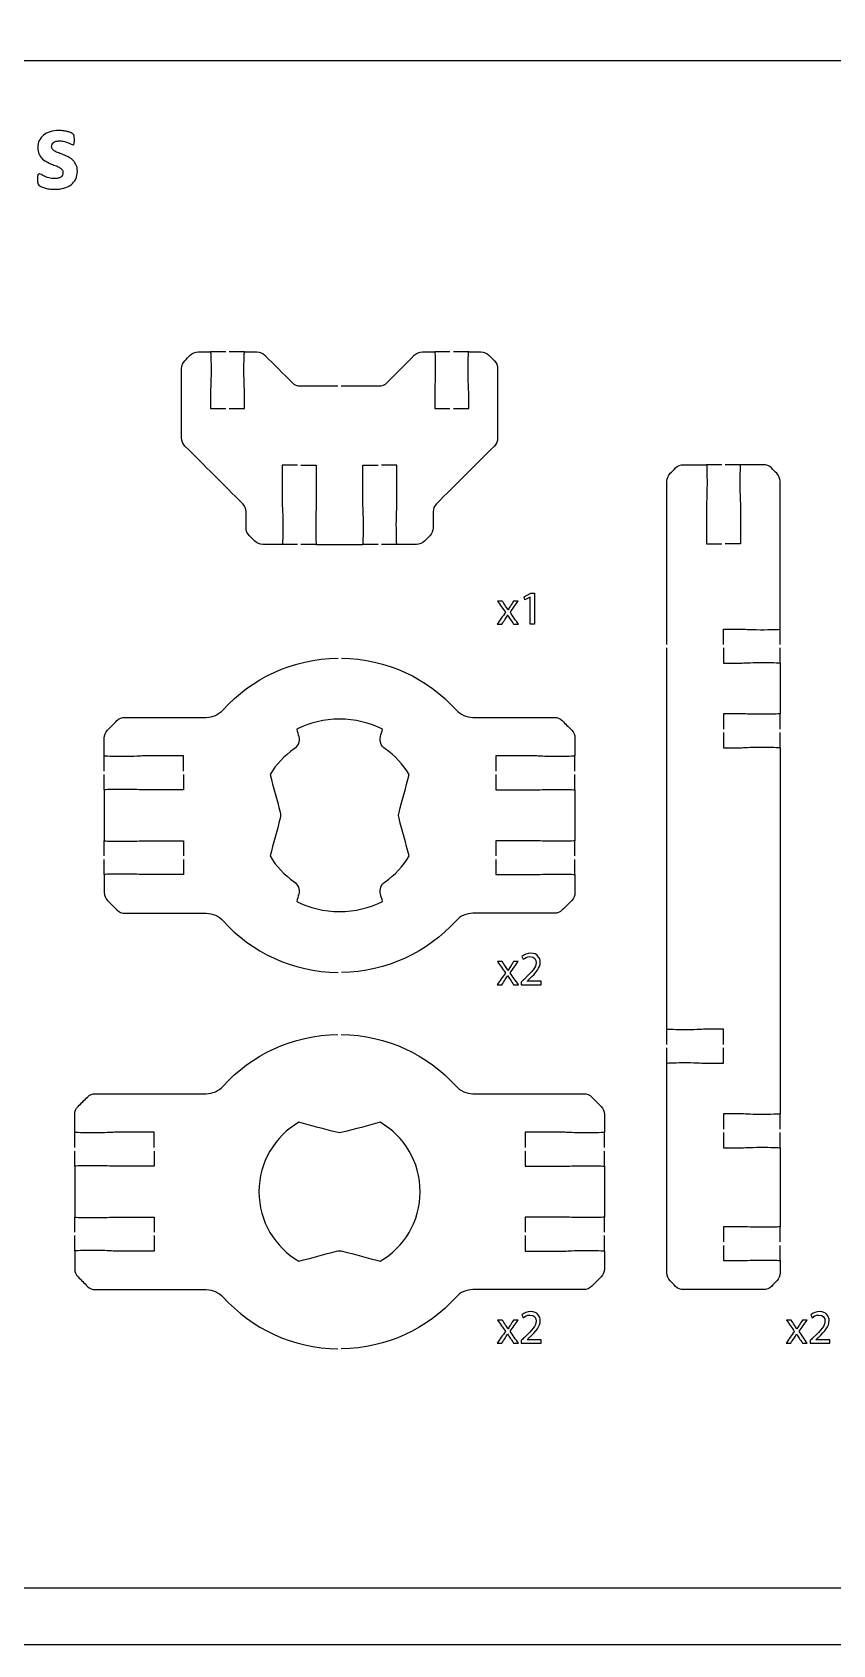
# Model space of a CAD drawing. Extents: x 0 to 465, y 0 to 285.
# Drawn here: x 291.2 to 361.9, y 0.2 to 142.7 of the extents above; entities that cross this region are included whole.
import ezdxf

# ---------------------------------------------------------------- set-up
doc = ezdxf.new("R2010")
doc.units = 0
doc.header["$MEASUREMENT"] = 0
doc.layers.add('DEFAULT', color=18, linetype='CONTINUOUS')

msp = doc.modelspace()

# ---------------------------------------------------------------- linework, layer by layer
at = {"layer": 'DEFAULT', "color": 18}
for points in [[(465.18, 0.18), (0.18, 0.18), (0.18, 285.18), (465.18, 285.18)], [(410.18, 5.18), (240.18, 5.18), (240.18, 140.18), (410.18, 140.18)], [(335.19, 92.76), (335.19, 92.76), (334.71, 92.51), (334.64, 92.79), (335.24, 93.11), (335.55, 93.11), (335.55, 90.36), (335.19, 90.36)]]:
    msp.add_lwpolyline(points, close=True, dxfattribs=at)
at = {"layer": 'DEFAULT', "color": 1}
for points in [[(308.31, 114.42), (306.95, 114.42)], [(309.96, 114.42), (308.6, 114.42)], [(328.1, 114.42), (326.75, 114.42)], [(329.75, 114.42), (328.4, 114.42)], [(352.11, 104.46), (350.76, 104.46)], [(353.76, 104.46), (352.41, 104.46)], [(314.64, 97.42), (313.29, 97.42)], [(316.29, 97.42), (314.94, 97.42)], [(321.76, 97.42), (320.41, 97.42)], [(323.41, 97.42), (322.06, 97.42)], [(357.26, 88.58), (357.26, 89.93)], [(357.26, 86.93), (357.26, 88.28)], [(357.26, 81.1), (357.26, 82.45)], [(357.26, 79.45), (357.26, 80.8)], [(297.56, 77.37), (297.56, 78.72)], [(339.14, 77.37), (339.14, 78.72)], [(297.56, 75.72), (297.56, 77.07)], [(339.14, 75.72), (339.14, 77.07)], [(297.56, 69.88), (297.56, 71.23)], [(339.14, 69.88), (339.14, 71.23)], [(297.56, 68.24), (297.56, 69.58)], [(339.14, 68.24), (339.14, 69.58)], [(347.26, 53.22), (347.26, 54.57)], [(347.26, 51.57), (347.26, 52.92)], [(357.26, 45.74), (357.26, 47.09)], [(294.96, 44.11), (294.96, 45.46)], [(341.74, 44.11), (341.74, 45.46)], [(357.26, 44.09), (357.26, 45.45)], [(294.96, 42.46), (294.96, 43.81)], [(341.74, 42.46), (341.74, 43.81)], [(294.96, 36.63), (294.96, 37.97)], [(341.74, 36.63), (341.74, 37.97)], [(357.26, 35.77), (357.26, 37.12)], [(294.96, 34.97), (294.96, 36.33)], [(341.74, 34.97), (341.74, 36.33)], [(357.26, 34.12), (357.26, 35.47)]]:
    msp.add_lwpolyline(points, dxfattribs=at)
at = {"layer": 'DEFAULT', "color": 18}
for points, knots in [([(295.19, 130.39), (295.19, 130.13), (295.14, 129.9), (295.04, 129.7), (294.94, 129.5), (294.8, 129.33), (294.63, 129.2), (294.45, 129.06), (294.23, 128.96), (293.99, 128.9), (293.75, 128.83), (293.48, 128.8), (293.19, 128.8), (293.02, 128.8), (292.86, 128.81), (292.7, 128.83), (292.54, 128.86), (292.4, 128.89), (292.28, 128.93), (292.16, 128.97), (292.05, 129.01), (291.97, 129.05), (291.89, 129.1), (291.83, 129.13), (291.79, 129.17), (291.75, 129.21), (291.72, 129.26), (291.7, 129.34), (291.68, 129.42), (291.67, 129.53), (291.67, 129.68), (291.67, 129.78), (291.67, 129.86), (291.68, 129.92), (291.69, 129.99), (291.7, 130.03), (291.71, 130.07), (291.73, 130.11), (291.74, 130.13), (291.76, 130.14), (291.78, 130.15), (291.81, 130.16), (291.84, 130.16), (291.88, 130.16), (291.93, 130.14), (292.01, 130.1), (292.08, 130.05), (292.17, 130), (292.28, 129.95), (292.39, 129.9), (292.52, 129.85), (292.67, 129.81), (292.82, 129.76), (292.98, 129.74), (293.17, 129.74), (293.29, 129.74), (293.39, 129.75), (293.48, 129.78), (293.57, 129.8), (293.65, 129.84), (293.72, 129.88), (293.79, 129.93), (293.84, 129.98), (293.87, 130.05), (293.91, 130.12), (293.92, 130.2), (293.92, 130.29), (293.92, 130.39), (293.89, 130.48), (293.83, 130.56), (293.76, 130.63), (293.68, 130.69), (293.57, 130.75), (293.47, 130.8), (293.35, 130.86), (293.22, 130.9), (293.08, 130.95), (292.95, 131.01), (292.81, 131.06), (292.67, 131.12), (292.53, 131.19), (292.4, 131.27), (292.27, 131.34), (292.15, 131.43), (292.04, 131.55), (291.94, 131.66), (291.85, 131.79), (291.79, 131.94), (291.73, 132.1), (291.7, 132.28), (291.7, 132.5), (291.7, 132.72), (291.74, 132.92), (291.82, 133.11), (291.91, 133.29), (292.04, 133.45), (292.2, 133.58), (292.36, 133.71), (292.56, 133.81), (292.79, 133.89), (293.02, 133.96), (293.28, 133.99), (293.57, 133.99), (293.72, 133.99), (293.86, 133.98), (293.99, 133.96), (294.13, 133.94), (294.25, 133.92), (294.36, 133.89), (294.47, 133.85), (294.56, 133.82), (294.64, 133.79), (294.72, 133.75), (294.77, 133.72), (294.8, 133.69), (294.84, 133.67), (294.86, 133.64), (294.87, 133.61), (294.89, 133.59), (294.9, 133.56), (294.9, 133.52), (294.91, 133.49), (294.92, 133.44), (294.92, 133.39), (294.93, 133.33), (294.93, 133.27), (294.93, 133.19), (294.93, 133.1), (294.93, 133.02), (294.92, 132.96), (294.92, 132.9), (294.91, 132.86), (294.9, 132.82), (294.88, 132.79), (294.87, 132.76), (294.85, 132.75), (294.83, 132.74), (294.8, 132.73), (294.78, 132.73), (294.74, 132.73), (294.7, 132.75), (294.63, 132.79), (294.56, 132.82), (294.48, 132.86), (294.39, 132.9), (294.29, 132.95), (294.17, 132.98), (294.04, 133.02), (293.92, 133.06), (293.77, 133.07), (293.6, 133.07), (293.49, 133.07), (293.38, 133.06), (293.3, 133.04), (293.21, 133.01), (293.14, 132.98), (293.09, 132.93), (293.03, 132.89), (292.99, 132.84), (292.96, 132.78), (292.93, 132.72), (292.92, 132.65), (292.92, 132.58), (292.92, 132.48), (292.95, 132.39), (293.02, 132.31), (293.08, 132.24), (293.17, 132.18), (293.28, 132.12), (293.38, 132.07), (293.51, 132.02), (293.64, 131.97), (293.78, 131.92), (293.92, 131.87), (294.05, 131.81), (294.19, 131.75), (294.33, 131.69), (294.47, 131.61), (294.6, 131.54), (294.73, 131.44), (294.83, 131.33), (294.94, 131.22), (295.03, 131.09), (295.09, 130.94), (295.16, 130.78), (295.19, 130.6), (295.19, 130.39)], [1, 1, 1, 1, 2, 2, 2, 3, 3, 3, 4, 4, 4, 5, 5, 5, 6, 6, 6, 7, 7, 7, 8, 8, 8, 9, 9, 9, 10, 10, 10, 11, 11, 11, 12, 12, 12, 13, 13, 13, 14, 14, 14, 15, 15, 15, 16, 16, 16, 17, 17, 17, 18, 18, 18, 19, 19, 19, 20, 20, 20, 21, 21, 21, 22, 22, 22, 23, 23, 23, 24, 24, 24, 25, 25, 25, 26, 26, 26, 27, 27, 27, 28, 28, 28, 29, 29, 29, 30, 30, 30, 31, 31, 31, 32, 32, 32, 33, 33, 33, 34, 34, 34, 35, 35, 35, 36, 36, 36, 37, 37, 37, 38, 38, 38, 39, 39, 39, 40, 40, 40, 41, 41, 41, 42, 42, 42, 43, 43, 43, 44, 44, 44, 45, 45, 45, 46, 46, 46, 47, 47, 47, 48, 48, 48, 49, 49, 49, 50, 50, 50, 51, 51, 51, 52, 52, 52, 53, 53, 53, 54, 54, 54, 55, 55, 55, 56, 56, 56, 57, 57, 57, 58, 58, 58, 59, 59, 59, 60, 60, 60, 61, 61, 61, 62, 62, 62, 63, 63, 63, 63]), ([(332.72, 92.41), (332.82, 92.26), (332.91, 92.11), (333.01, 91.97), (333.09, 91.85), (333.15, 91.75), (333.22, 91.63), (333.22, 91.63), (333.23, 91.63), (333.23, 91.63), (333.3, 91.76), (333.37, 91.86), (333.43, 91.97), (333.53, 92.12), (333.63, 92.26), (333.72, 92.41), (333.86, 92.41), (333.99, 92.41), (334.12, 92.41), (333.89, 92.08), (333.66, 91.75), (333.43, 91.42), (333.66, 91.07), (333.9, 90.71), (334.14, 90.36), (334, 90.36), (333.86, 90.36), (333.72, 90.36), (333.62, 90.51), (333.52, 90.67), (333.42, 90.82), (333.34, 90.94), (333.27, 91.05), (333.19, 91.18), (333.12, 91.05), (333.05, 90.94), (332.98, 90.82), (332.88, 90.67), (332.78, 90.51), (332.68, 90.36), (332.54, 90.36), (332.41, 90.36), (332.27, 90.36), (332.51, 90.71), (332.75, 91.06), (333, 91.41), (332.77, 91.74), (332.53, 92.07), (332.3, 92.41), (332.44, 92.41), (332.58, 92.41), (332.72, 92.41)], [0, 0, 0, 0, 1.496861, 1.496861, 1.496861, 2.496861, 2.496861, 2.496861, 2.531861, 2.531861, 2.531861, 3.531861, 3.531861, 3.531861, 5.012091, 5.012091, 5.012091, 6.151091, 6.151091, 6.151091, 9.584183, 9.584183, 9.584183, 13.210686, 13.210686, 13.210686, 14.410686, 14.410686, 14.410686, 15.970317, 15.970317, 15.970317, 16.993317, 16.993317, 16.993317, 17.993317, 17.993317, 17.993317, 19.546433, 19.546433, 19.546433, 20.710433, 20.710433, 20.710433, 24.320882, 24.320882, 24.320882, 27.777188, 27.777188, 27.777188, 28.952188, 28.952188, 28.952188, 28.952188]), ([(334.39, 58.5), (334.39, 58.57), (334.39, 58.65), (334.39, 58.73), (334.48, 58.82), (334.58, 58.91), (334.68, 59.01), (335.38, 59.68), (335.7, 60.03), (335.7, 60.45), (335.7, 60.73), (335.57, 60.99), (335.16, 60.99), (334.91, 60.99), (334.7, 60.86), (334.57, 60.75), (334.53, 60.84), (334.49, 60.93), (334.45, 61.01), (334.64, 61.18), (334.92, 61.29), (335.23, 61.29), (335.82, 61.29), (336.07, 60.89), (336.07, 60.49), (336.07, 59.99), (335.71, 59.58), (335.13, 59.02), (335.05, 58.95), (334.98, 58.88), (334.91, 58.81), (335.32, 58.81), (335.73, 58.81), (336.14, 58.81), (336.14, 58.7), (336.14, 58.6), (336.14, 58.5), (335.56, 58.5), (334.97, 58.5), (334.39, 58.5)], [4.978, 4.978, 4.978, 4.978, 5.625, 5.625, 5.625, 6.779123, 6.779123, 6.779123, 7.779123, 7.779123, 7.779123, 8.779123, 8.779123, 8.779123, 9.779123, 9.779123, 9.779123, 10.594565, 10.594565, 10.594565, 11.594565, 11.594565, 11.594565, 12.594565, 12.594565, 12.594565, 13.594565, 13.594565, 13.594565, 14.46745, 14.46745, 14.46745, 17.96945, 17.96945, 17.96945, 18.84545, 18.84545, 18.84545, 23.82345, 23.82345, 23.82345, 23.82345]), ([(332.72, 60.55), (332.82, 60.4), (332.91, 60.25), (333.01, 60.11), (333.09, 59.99), (333.15, 59.89), (333.22, 59.77), (333.22, 59.77), (333.23, 59.77), (333.23, 59.77), (333.3, 59.89), (333.37, 60), (333.43, 60.11), (333.53, 60.25), (333.62, 60.4), (333.72, 60.55), (333.85, 60.55), (333.99, 60.55), (334.12, 60.55), (333.89, 60.22), (333.66, 59.89), (333.42, 59.55), (333.66, 59.2), (333.9, 58.85), (334.14, 58.5), (334, 58.5), (333.86, 58.5), (333.72, 58.5), (333.62, 58.65), (333.52, 58.8), (333.42, 58.96), (333.34, 59.08), (333.27, 59.19), (333.19, 59.31), (333.12, 59.19), (333.05, 59.08), (332.98, 58.96), (332.88, 58.8), (332.78, 58.65), (332.68, 58.5), (332.54, 58.5), (332.41, 58.5), (332.27, 58.5), (332.51, 58.85), (332.75, 59.19), (333, 59.54), (332.77, 59.88), (332.53, 60.21), (332.3, 60.55), (332.44, 60.55), (332.58, 60.55), (332.72, 60.55)], [0, 0, 0, 0, 1.496861, 1.496861, 1.496861, 2.496861, 2.496861, 2.496861, 2.532861, 2.532861, 2.532861, 3.532861, 3.532861, 3.532861, 5.01254, 5.01254, 5.01254, 6.15254, 6.15254, 6.15254, 9.587025, 9.587025, 9.587025, 13.212701, 13.212701, 13.212701, 14.412701, 14.412701, 14.412701, 15.973171, 15.973171, 15.973171, 16.996171, 16.996171, 16.996171, 17.996171, 17.996171, 17.996171, 19.550129, 19.550129, 19.550129, 20.714129, 20.714129, 20.714129, 24.323185, 24.323185, 24.323185, 27.780314, 27.780314, 27.780314, 28.956314, 28.956314, 28.956314, 28.956314]), ([(332.72, 28.87), (332.82, 28.72), (332.91, 28.58), (333.01, 28.43), (333.09, 28.32), (333.15, 28.21), (333.22, 28.1), (333.22, 28.1), (333.23, 28.1), (333.23, 28.1), (333.3, 28.22), (333.37, 28.32), (333.43, 28.43), (333.53, 28.58), (333.62, 28.73), (333.72, 28.87), (333.85, 28.87), (333.99, 28.87), (334.12, 28.87), (333.89, 28.54), (333.66, 28.21), (333.42, 27.88), (333.66, 27.53), (333.9, 27.18), (334.14, 26.82), (334, 26.82), (333.86, 26.82), (333.72, 26.82), (333.62, 26.98), (333.52, 27.13), (333.42, 27.28), (333.34, 27.4), (333.27, 27.52), (333.19, 27.64), (333.12, 27.52), (333.05, 27.41), (332.98, 27.28), (332.88, 27.13), (332.78, 26.98), (332.68, 26.82), (332.54, 26.82), (332.41, 26.82), (332.27, 26.82), (332.51, 27.17), (332.75, 27.52), (333, 27.87), (332.77, 28.2), (332.53, 28.54), (332.3, 28.87), (332.44, 28.87), (332.58, 28.87), (332.72, 28.87)], [1.176, 1.176, 1.176, 1.176, 2.672861, 2.672861, 2.672861, 3.672861, 3.672861, 3.672861, 3.708861, 3.708861, 3.708861, 4.708861, 4.708861, 4.708861, 6.18854, 6.18854, 6.18854, 7.32854, 7.32854, 7.32854, 10.763025, 10.763025, 10.763025, 14.388701, 14.388701, 14.388701, 15.588701, 15.588701, 15.588701, 17.149171, 17.149171, 17.149171, 18.172171, 18.172171, 18.172171, 19.172171, 19.172171, 19.172171, 20.726129, 20.726129, 20.726129, 21.890129, 21.890129, 21.890129, 25.499185, 25.499185, 25.499185, 28.956314, 28.956314, 28.956314, 30.132314, 30.132314, 30.132314, 30.132314]), ([(334.39, 26.82), (334.39, 26.9), (334.39, 26.98), (334.39, 27.05), (334.48, 27.15), (334.58, 27.24), (334.68, 27.33), (335.38, 28), (335.7, 28.36), (335.7, 28.77), (335.7, 29.05), (335.57, 29.31), (335.16, 29.31), (334.91, 29.31), (334.7, 29.18), (334.57, 29.08), (334.53, 29.17), (334.49, 29.25), (334.45, 29.34), (334.64, 29.5), (334.92, 29.62), (335.23, 29.62), (335.82, 29.62), (336.07, 29.21), (336.07, 28.82), (336.07, 28.31), (335.71, 27.9), (335.13, 27.34), (335.05, 27.28), (334.98, 27.21), (334.91, 27.13), (335.32, 27.13), (335.73, 27.13), (336.14, 27.13), (336.14, 27.03), (336.14, 26.93), (336.14, 26.82), (335.56, 26.82), (334.97, 26.82), (334.39, 26.82)], [4.978, 4.978, 4.978, 4.978, 5.625, 5.625, 5.625, 6.779123, 6.779123, 6.779123, 7.779123, 7.779123, 7.779123, 8.779123, 8.779123, 8.779123, 9.779123, 9.779123, 9.779123, 10.594565, 10.594565, 10.594565, 11.594565, 11.594565, 11.594565, 12.594565, 12.594565, 12.594565, 13.594565, 13.594565, 13.594565, 14.466771, 14.466771, 14.466771, 17.968771, 17.968771, 17.968771, 18.844771, 18.844771, 18.844771, 23.822771, 23.822771, 23.822771, 23.822771]), ([(358.23, 28.87), (358.33, 28.72), (358.43, 28.57), (358.52, 28.43), (358.6, 28.31), (358.66, 28.21), (358.73, 28.09), (358.74, 28.09), (358.74, 28.09), (358.74, 28.09), (358.81, 28.22), (358.88, 28.32), (358.95, 28.43), (359.04, 28.58), (359.14, 28.72), (359.24, 28.87), (359.37, 28.87), (359.5, 28.87), (359.64, 28.87), (359.4, 28.54), (359.17, 28.21), (358.94, 27.88), (359.18, 27.52), (359.42, 27.17), (359.66, 26.82), (359.52, 26.82), (359.38, 26.82), (359.24, 26.82), (359.14, 26.97), (359.03, 27.13), (358.93, 27.28), (358.85, 27.4), (358.79, 27.51), (358.71, 27.64), (358.64, 27.51), (358.57, 27.4), (358.49, 27.28), (358.39, 27.13), (358.29, 26.97), (358.19, 26.82), (358.06, 26.82), (357.92, 26.82), (357.78, 26.82), (358.03, 27.17), (358.27, 27.52), (358.51, 27.86), (358.28, 28.2), (358.05, 28.53), (357.82, 28.87), (357.96, 28.87), (358.09, 28.87), (358.23, 28.87)], [0, 0, 0, 0, 1.496308, 1.496308, 1.496308, 2.496308, 2.496308, 2.496308, 2.532308, 2.532308, 2.532308, 3.532308, 3.532308, 3.532308, 5.012538, 5.012538, 5.012538, 6.152538, 6.152538, 6.152538, 9.586206, 9.586206, 9.586206, 13.212709, 13.212709, 13.212709, 14.412709, 14.412709, 14.412709, 15.97234, 15.97234, 15.97234, 16.99634, 16.99634, 16.99634, 17.99634, 17.99634, 17.99634, 19.549997, 19.549997, 19.549997, 20.712997, 20.712997, 20.712997, 24.322874, 24.322874, 24.322874, 27.77918, 27.77918, 27.77918, 28.95518, 28.95518, 28.95518, 28.95518]), ([(359.9, 26.82), (359.9, 26.9), (359.9, 26.97), (359.9, 27.05), (360, 27.14), (360.1, 27.24), (360.19, 27.33), (360.89, 28), (361.21, 28.35), (361.22, 28.77), (361.22, 29.05), (361.08, 29.31), (360.67, 29.31), (360.42, 29.31), (360.21, 29.18), (360.09, 29.07), (360.05, 29.16), (360.01, 29.25), (359.97, 29.34), (360.16, 29.5), (360.43, 29.62), (360.75, 29.62), (361.34, 29.62), (361.59, 29.21), (361.59, 28.82), (361.59, 28.31), (361.22, 27.9), (360.64, 27.34), (360.57, 27.27), (360.49, 27.2), (360.42, 27.13), (360.83, 27.13), (361.24, 27.13), (361.66, 27.13), (361.66, 27.02), (361.66, 26.92), (361.66, 26.82), (361.07, 26.82), (360.49, 26.82), (359.9, 26.82)], [4.978, 4.978, 4.978, 4.978, 5.626, 5.626, 5.626, 6.778709, 6.778709, 6.778709, 7.778709, 7.778709, 7.778709, 8.778709, 8.778709, 8.778709, 9.778709, 9.778709, 9.778709, 10.594151, 10.594151, 10.594151, 11.594151, 11.594151, 11.594151, 12.594151, 12.594151, 12.594151, 13.594151, 13.594151, 13.594151, 14.465623, 14.465623, 14.465623, 17.967623, 17.967623, 17.967623, 18.843623, 18.843623, 18.843623, 23.821623, 23.821623, 23.821623, 23.821623])]:
    msp.add_open_spline(points, degree=3, knots=knots, dxfattribs=at)
at = {"layer": 'DEFAULT', "color": 1}
for points, knots in [([(314.64, 104.42), (314.19, 104.42), (313.74, 104.42), (313.29, 104.42), (313.29, 103.25), (313.29, 102.08), (313.29, 100.92), (313.29, 100.63), (313.34, 100.13), (313.34, 99.17), (313.34, 98.2), (313.31, 97.42), (313.29, 97.42), (312.72, 97.42), (312.14, 97.42), (311.57, 97.42), (311.3, 97.42), (311.05, 97.53), (310.86, 97.71), (310.7, 97.87), (310.55, 98.03), (310.39, 98.18), (310.2, 98.37), (310.09, 98.63), (310.09, 98.89), (310.09, 99.36), (310.09, 99.83), (310.09, 100.29), (310.09, 100.56), (309.99, 100.81), (309.8, 101), (308.1, 102.7), (306.39, 104.41), (304.69, 106.11), (304.5, 106.3), (304.39, 106.55), (304.39, 106.82), (304.39, 108.86), (304.39, 110.9), (304.39, 112.95), (304.39, 113.21), (304.5, 113.47), (304.69, 113.65), (304.84, 113.81), (305, 113.97), (305.16, 114.13), (305.35, 114.31), (305.6, 114.42), (305.87, 114.42), (306.23, 114.42), (306.59, 114.42), (306.95, 114.42), (306.98, 114.42), (307, 113.64), (307, 112.67), (307, 111.71), (306.95, 111.21), (306.95, 110.92), (306.95, 110.42), (306.95, 109.92), (306.95, 109.42), (307.4, 109.42), (307.85, 109.42), (308.31, 109.42)], [0, 0, 0, 0, 3.83, 3.83, 3.83, 13.75, 13.75, 13.75, 14.75, 14.75, 14.75, 15.75, 15.75, 15.75, 20.63, 20.63, 20.63, 21.63, 21.63, 21.63, 23.525099, 23.525099, 23.525099, 24.525099, 24.525099, 24.525099, 28.495099, 28.495099, 28.495099, 29.495099, 29.495099, 29.495099, 50.001196, 50.001196, 50.001196, 51.001196, 51.001196, 51.001196, 68.371196, 68.371196, 68.371196, 69.371196, 69.371196, 69.371196, 71.266242, 71.266242, 71.266242, 72.266242, 72.266242, 72.266242, 75.346242, 75.346242, 75.346242, 76.346242, 76.346242, 76.346242, 77.346242, 77.346242, 77.346242, 81.596242, 81.596242, 81.596242, 85.426242, 85.426242, 85.426242, 85.426242]), ([(308.6, 109.42), (309.05, 109.42), (309.5, 109.42), (309.95, 109.42), (309.95, 109.92), (309.95, 110.42), (309.95, 110.92), (309.95, 111.21), (309.9, 111.71), (309.9, 112.67), (309.9, 113.64), (309.93, 114.42), (309.95, 114.42), (310.31, 114.42), (310.68, 114.42), (311.04, 114.42), (311.3, 114.42), (311.56, 114.31), (311.75, 114.13), (312.55, 113.32), (313.36, 112.52), (314.16, 111.71), (314.35, 111.53), (314.6, 111.42), (314.87, 111.42), (315.98, 111.42), (317.09, 111.42), (318.2, 111.42)], [0, 0, 0, 0, 3.82, 3.82, 3.82, 8.07, 8.07, 8.07, 9.07, 9.07, 9.07, 10.07, 10.07, 10.07, 13.15, 13.15, 13.15, 14.15, 14.15, 14.15, 23.823221, 23.823221, 23.823221, 24.823221, 24.823221, 24.823221, 34.273221, 34.273221, 34.273221, 34.273221]), ([(318.5, 111.42), (319.61, 111.42), (320.72, 111.42), (321.83, 111.42), (322.1, 111.42), (322.36, 111.53), (322.54, 111.71), (323.35, 112.52), (324.15, 113.32), (324.95, 114.13), (325.14, 114.31), (325.4, 114.42), (325.66, 114.42), (326.02, 114.42), (326.39, 114.42), (326.75, 114.42), (326.78, 114.42), (326.8, 113.64), (326.8, 112.67), (326.8, 111.71), (326.75, 111.21), (326.75, 110.92), (326.75, 110.42), (326.75, 109.92), (326.75, 109.42), (327.2, 109.42), (327.65, 109.42), (328.1, 109.42)], [0, 0, 0, 0, 9.45, 9.45, 9.45, 10.45, 10.45, 10.45, 20.116152, 20.116152, 20.116152, 21.116152, 21.116152, 21.116152, 24.196152, 24.196152, 24.196152, 25.196152, 25.196152, 25.196152, 26.196152, 26.196152, 26.196152, 30.446152, 30.446152, 30.446152, 34.276152, 34.276152, 34.276152, 34.276152]), ([(328.4, 109.42), (328.85, 109.42), (329.3, 109.42), (329.75, 109.42), (329.75, 109.92), (329.75, 110.42), (329.75, 110.92), (329.75, 111.21), (329.7, 111.71), (329.7, 112.67), (329.7, 113.64), (329.72, 114.42), (329.75, 114.42), (330.11, 114.42), (330.47, 114.42), (330.83, 114.42), (331.1, 114.42), (331.36, 114.31), (331.54, 114.13), (331.7, 113.97), (331.86, 113.81), (332.02, 113.65), (332.2, 113.47), (332.31, 113.21), (332.31, 112.95), (332.31, 110.9), (332.31, 108.86), (332.31, 106.82), (332.31, 106.55), (332.2, 106.3), (332.02, 106.11), (330.31, 104.41), (328.61, 102.7), (326.9, 101), (326.72, 100.81), (326.61, 100.56), (326.61, 100.29), (326.61, 99.83), (326.61, 99.36), (326.61, 98.89), (326.61, 98.63), (326.5, 98.37), (326.31, 98.18), (326.16, 98.03), (326, 97.87), (325.84, 97.71), (325.65, 97.53), (325.4, 97.42), (325.14, 97.42), (324.56, 97.42), (323.99, 97.42), (323.41, 97.42), (323.38, 97.42), (323.36, 98.2), (323.36, 99.17), (323.36, 100.13), (323.41, 100.63), (323.41, 100.92), (323.41, 102.08), (323.41, 103.25), (323.41, 104.42), (322.96, 104.42), (322.51, 104.42), (322.06, 104.42)], [0, 0, 0, 0, 3.82, 3.82, 3.82, 8.07, 8.07, 8.07, 9.07, 9.07, 9.07, 10.07, 10.07, 10.07, 13.15, 13.15, 13.15, 14.15, 14.15, 14.15, 16.045046, 16.045046, 16.045046, 17.045046, 17.045046, 17.045046, 34.415046, 34.415046, 34.415046, 35.415046, 35.415046, 35.415046, 55.914073, 55.914073, 55.914073, 56.914073, 56.914073, 56.914073, 60.884073, 60.884073, 60.884073, 61.884073, 61.884073, 61.884073, 63.772061, 63.772061, 63.772061, 64.772061, 64.772061, 64.772061, 69.662061, 69.662061, 69.662061, 70.662061, 70.662061, 70.662061, 71.662061, 71.662061, 71.662061, 81.582061, 81.582061, 81.582061, 85.402061, 85.402061, 85.402061, 85.402061]), ([(314.94, 104.42), (315.39, 104.42), (315.84, 104.42), (316.29, 104.42), (316.29, 103.25), (316.29, 102.08), (316.29, 100.92), (316.29, 100.63), (316.24, 100.13), (316.24, 99.17), (316.24, 98.2), (316.26, 97.42), (316.29, 97.42), (317.66, 97.42), (319.04, 97.42), (320.41, 97.42), (320.44, 97.42), (320.46, 98.2), (320.46, 99.17), (320.46, 100.13), (320.41, 100.63), (320.41, 100.92), (320.41, 102.08), (320.41, 103.25), (320.41, 104.42), (320.86, 104.42), (321.31, 104.42), (321.76, 104.42)], [0, 0, 0, 0, 3.82, 3.82, 3.82, 13.74, 13.74, 13.74, 14.74, 14.74, 14.74, 15.74, 15.74, 15.74, 27.43, 27.43, 27.43, 28.43, 28.43, 28.43, 29.43, 29.43, 29.43, 39.35, 39.35, 39.35, 43.18, 43.18, 43.18, 43.18]), ([(347.26, 88.58), (347.26, 93.38), (347.26, 98.18), (347.26, 102.99), (347.26, 103.25), (347.36, 103.51), (347.55, 103.7), (347.71, 103.85), (347.87, 104.01), (348.02, 104.17), (348.21, 104.36), (348.47, 104.46), (348.73, 104.46), (349.41, 104.46), (350.08, 104.46), (350.76, 104.46), (350.78, 104.46), (350.8, 103.68), (350.8, 102.71), (350.8, 101.74), (350.76, 101.25), (350.76, 100.96), (350.76, 99.8), (350.76, 98.63), (350.76, 97.46), (351.21, 97.46), (351.66, 97.46), (352.11, 97.46)], [0, 0, 0, 0, 40.84, 40.84, 40.84, 41.84, 41.84, 41.84, 43.74213, 43.74213, 43.74213, 44.74213, 44.74213, 44.74213, 50.47213, 50.47213, 50.47213, 51.47213, 51.47213, 51.47213, 52.47213, 52.47213, 52.47213, 62.39213, 62.39213, 62.39213, 66.22213, 66.22213, 66.22213, 66.22213]), ([(352.26, 88.58), (352.26, 89.03), (352.26, 89.48), (352.26, 89.93), (352.76, 89.93), (353.26, 89.93), (353.76, 89.93), (354.05, 89.93), (354.54, 89.88), (355.51, 89.88), (356.43, 89.88), (357.19, 89.9), (357.26, 89.93), (357.26, 94.28), (357.26, 98.63), (357.26, 102.99), (357.26, 103.25), (357.15, 103.51), (356.96, 103.7), (356.81, 103.85), (356.65, 104.01), (356.49, 104.17), (356.3, 104.36), (356.05, 104.46), (355.78, 104.46), (355.11, 104.46), (354.43, 104.46), (353.75, 104.46), (353.73, 104.46), (353.7, 103.68), (353.7, 102.71), (353.7, 101.74), (353.75, 101.25), (353.75, 100.96), (353.75, 99.8), (353.75, 98.63), (353.75, 97.46), (353.3, 97.46), (352.86, 97.46), (352.41, 97.46)], [0, 0, 0, 0, 3.82, 3.82, 3.82, 8.08, 8.08, 8.08, 9.08, 9.08, 9.08, 10.08, 10.08, 10.08, 47.1, 47.1, 47.1, 48.1, 48.1, 48.1, 50.00213, 50.00213, 50.00213, 51.00213, 51.00213, 51.00213, 56.75213, 56.75213, 56.75213, 57.75213, 57.75213, 57.75213, 58.75213, 58.75213, 58.75213, 68.67213, 68.67213, 68.67213, 72.49213, 72.49213, 72.49213, 72.49213]), ([(304.56, 77.37), (304.56, 77.82), (304.56, 78.27), (304.56, 78.72), (303.39, 78.72), (302.23, 78.72), (301.06, 78.72), (300.78, 78.72), (300.28, 78.67), (299.31, 78.67), (298.35, 78.67), (297.56, 78.69), (297.56, 78.72), (297.56, 79.25), (297.56, 79.77), (297.56, 80.3), (297.56, 80.57), (297.66, 80.82), (297.85, 81.01), (298.13, 81.29), (298.41, 81.56), (298.68, 81.84), (298.87, 82.03), (299.12, 82.13), (299.39, 82.13), (301.78, 82.13), (304.18, 82.13), (306.58, 82.13), (307.14, 82.13), (307.68, 82.38), (308.06, 82.8), (310.58, 85.57), (314.18, 87.32), (318.21, 87.36)], [0, 0, 0, 0, 3.83, 3.83, 3.83, 13.75, 13.75, 13.75, 14.75, 14.75, 14.75, 15.75, 15.75, 15.75, 20.25, 20.25, 20.25, 21.25, 21.25, 21.25, 24.566338, 24.566338, 24.566338, 25.566338, 25.566338, 25.566338, 45.936338, 45.936338, 45.936338, 46.936338, 46.936338, 46.936338, 47.936338, 47.936338, 47.936338, 47.936338]), ([(318.51, 87.36), (322.53, 87.32), (326.13, 85.57), (328.64, 82.8), (329.02, 82.38), (329.56, 82.13), (330.13, 82.13), (332.53, 82.13), (334.92, 82.13), (337.31, 82.13), (337.58, 82.13), (337.83, 82.03), (338.02, 81.84), (338.29, 81.56), (338.57, 81.29), (338.85, 81.01), (339.04, 80.82), (339.14, 80.57), (339.14, 80.3), (339.14, 79.77), (339.14, 79.25), (339.14, 78.72), (339.14, 78.69), (338.36, 78.67), (337.39, 78.67), (336.43, 78.67), (335.93, 78.72), (335.64, 78.72), (334.48, 78.72), (333.31, 78.72), (332.14, 78.72), (332.14, 78.27), (332.14, 77.82), (332.14, 77.37)], [0, 0, 0, 0, 1, 1, 1, 2, 2, 2, 22.35, 22.35, 22.35, 23.35, 23.35, 23.35, 26.673402, 26.673402, 26.673402, 27.673402, 27.673402, 27.673402, 32.173402, 32.173402, 32.173402, 33.173402, 33.173402, 33.173402, 34.173402, 34.173402, 34.173402, 44.093402, 44.093402, 44.093402, 47.923402, 47.923402, 47.923402, 47.923402]), ([(352.25, 53.22), (352.25, 53.67), (352.25, 54.12), (352.25, 54.57), (351.75, 54.57), (351.25, 54.57), (350.75, 54.57), (350.47, 54.57), (349.97, 54.52), (349, 54.52), (348.08, 54.52), (347.33, 54.54), (347.26, 54.57), (347.26, 65.81), (347.26, 77.04), (347.26, 88.28)], [0, 0, 0, 0, 3.83, 3.83, 3.83, 8.09, 8.09, 8.09, 9.09, 9.09, 9.09, 10.09, 10.09, 10.09, 105.64, 105.64, 105.64, 105.64]), ([(352.26, 88.28), (352.26, 87.83), (352.26, 87.38), (352.26, 86.93), (352.76, 86.93), (353.26, 86.93), (353.76, 86.93), (354.05, 86.93), (354.54, 86.98), (355.51, 86.98), (356.43, 86.98), (357.19, 86.96), (357.26, 86.93), (357.26, 85.43), (357.26, 83.94), (357.26, 82.45), (357.19, 82.42), (356.43, 82.4), (355.51, 82.4), (354.54, 82.4), (354.05, 82.45), (353.76, 82.45), (353.26, 82.45), (352.76, 82.45), (352.26, 82.45), (352.26, 82), (352.26, 81.55), (352.26, 81.1)], [0, 0, 0, 0, 3.83, 3.83, 3.83, 8.09, 8.09, 8.09, 9.09, 9.09, 9.09, 10.09, 10.09, 10.09, 22.79, 22.79, 22.79, 23.79, 23.79, 23.79, 24.79, 24.79, 24.79, 29.05, 29.05, 29.05, 32.87, 32.87, 32.87, 32.87]), ([(314.56, 65.86), (314.63, 66.08), (314.68, 66.3), (314.74, 66.52), (314.85, 66.93), (314.68, 67.36), (314.33, 67.61), (313.47, 68.2), (312.74, 68.97), (312.21, 69.88), (312.51, 70.99), (312.81, 72.1), (313.11, 73.22), (313.15, 73.39), (313.15, 73.57), (313.11, 73.74), (312.81, 74.85), (312.51, 75.96), (312.21, 77.07), (312.74, 77.97), (313.47, 78.75), (314.33, 79.34), (314.68, 79.59), (314.85, 80.02), (314.74, 80.43), (314.68, 80.65), (314.63, 80.87), (314.57, 81.09), (315.71, 81.66), (316.99, 81.98), (318.35, 81.98), (319.71, 81.98), (321, 81.66), (322.14, 81.09), (322.08, 80.87), (322.02, 80.65), (321.96, 80.43), (321.85, 80.02), (322.02, 79.59), (322.38, 79.34), (323.24, 78.75), (323.97, 77.98), (324.49, 77.07), (324.2, 75.96), (323.9, 74.84), (323.6, 73.73), (323.55, 73.56), (323.55, 73.38), (323.6, 73.21), (323.9, 72.1), (324.2, 70.99), (324.49, 69.88), (323.97, 68.97), (323.24, 68.2), (322.38, 67.61), (322.02, 67.36), (321.85, 66.93), (321.96, 66.52), (322.02, 66.3), (322.08, 66.08), (322.14, 65.86), (321, 65.29), (319.71, 64.97), (318.35, 64.97), (316.99, 64.97), (315.7, 65.29), (314.56, 65.86)], [0, 0, 0, 0, 1.930535, 1.930535, 1.930535, 2.930767, 2.930767, 2.930767, 3.930999, 3.930999, 3.930999, 13.735407, 13.735407, 13.735407, 14.73564, 14.73564, 14.73564, 24.520723, 24.520723, 24.520723, 25.520955, 25.520955, 25.520955, 26.521187, 26.521187, 26.521187, 28.452946, 28.452946, 28.452946, 29.453178, 29.453178, 29.453178, 30.45341, 30.45341, 30.45341, 32.382012, 32.382012, 32.382012, 33.382244, 33.382244, 33.382244, 34.382476, 34.382476, 34.382476, 44.179811, 44.179811, 44.179811, 45.180043, 45.180043, 45.180043, 54.977377, 54.977377, 54.977377, 55.977609, 55.977609, 55.977609, 56.977841, 56.977841, 56.977841, 58.921555, 58.921555, 58.921555, 59.921787, 59.921787, 59.921787, 60.922019, 60.922019, 60.922019, 60.922019]), ([(352.26, 80.8), (352.26, 80.35), (352.26, 79.9), (352.26, 79.45), (352.76, 79.45), (353.26, 79.45), (353.76, 79.45), (354.05, 79.45), (354.54, 79.5), (355.51, 79.5), (356.43, 79.5), (357.19, 79.48), (357.26, 79.45), (357.26, 68.66), (357.26, 57.88), (357.26, 47.09), (357.19, 47.06), (356.43, 47.04), (355.51, 47.04), (354.54, 47.04), (354.05, 47.09), (353.76, 47.09), (353.26, 47.09), (352.76, 47.09), (352.26, 47.09), (352.26, 46.64), (352.26, 46.19), (352.26, 45.74)], [0, 0, 0, 0, 3.83, 3.83, 3.83, 8.09, 8.09, 8.09, 9.09, 9.09, 9.09, 10.09, 10.09, 10.09, 101.81, 101.81, 101.81, 102.81, 102.81, 102.81, 103.81, 103.81, 103.81, 108.07, 108.07, 108.07, 111.89, 111.89, 111.89, 111.89]), ([(304.56, 77.07), (304.56, 76.62), (304.56, 76.17), (304.56, 75.72), (303.39, 75.72), (302.23, 75.72), (301.06, 75.72), (300.78, 75.72), (300.28, 75.77), (299.31, 75.77), (298.35, 75.77), (297.56, 75.74), (297.56, 75.72), (297.56, 74.22), (297.56, 72.73), (297.56, 71.23), (297.56, 71.21), (298.35, 71.18), (299.31, 71.18), (300.28, 71.18), (300.78, 71.23), (301.06, 71.23), (302.23, 71.23), (303.39, 71.23), (304.56, 71.23), (304.56, 70.78), (304.56, 70.33), (304.56, 69.88)], [0, 0, 0, 0, 3.82, 3.82, 3.82, 13.74, 13.74, 13.74, 14.74, 14.74, 14.74, 15.74, 15.74, 15.74, 28.45, 28.45, 28.45, 29.45, 29.45, 29.45, 30.45, 30.45, 30.45, 40.37, 40.37, 40.37, 44.2, 44.2, 44.2, 44.2]), ([(332.14, 77.07), (332.14, 76.62), (332.14, 76.17), (332.14, 75.72), (333.31, 75.72), (334.48, 75.72), (335.64, 75.72), (335.93, 75.72), (336.43, 75.77), (337.39, 75.77), (338.36, 75.77), (339.14, 75.75), (339.14, 75.72), (339.14, 74.22), (339.14, 72.73), (339.14, 71.23), (339.14, 71.21), (338.36, 71.18), (337.39, 71.18), (336.43, 71.18), (335.93, 71.23), (335.64, 71.23), (334.48, 71.23), (333.31, 71.23), (332.14, 71.23), (332.14, 70.78), (332.14, 70.33), (332.14, 69.88)], [0, 0, 0, 0, 3.82, 3.82, 3.82, 13.74, 13.74, 13.74, 14.74, 14.74, 14.74, 15.74, 15.74, 15.74, 28.45, 28.45, 28.45, 29.45, 29.45, 29.45, 30.45, 30.45, 30.45, 40.37, 40.37, 40.37, 44.2, 44.2, 44.2, 44.2]), ([(304.56, 69.58), (304.56, 69.13), (304.56, 68.68), (304.56, 68.24), (303.39, 68.24), (302.23, 68.24), (301.06, 68.24), (300.78, 68.24), (300.28, 68.28), (299.31, 68.28), (298.35, 68.28), (297.56, 68.26), (297.56, 68.24), (297.56, 67.71), (297.56, 67.18), (297.56, 66.65), (297.56, 66.39), (297.66, 66.13), (297.85, 65.94), (298.13, 65.67), (298.41, 65.39), (298.68, 65.12), (298.87, 64.93), (299.12, 64.82), (299.39, 64.82), (301.78, 64.82), (304.18, 64.82), (306.57, 64.82), (307.14, 64.82), (307.68, 64.58), (308.06, 64.15), (310.57, 61.38), (314.18, 59.63), (318.21, 59.59)], [0, 0, 0, 0, 3.82, 3.82, 3.82, 13.74, 13.74, 13.74, 14.74, 14.74, 14.74, 15.74, 15.74, 15.74, 20.23, 20.23, 20.23, 21.23, 21.23, 21.23, 24.546338, 24.546338, 24.546338, 25.546338, 25.546338, 25.546338, 45.896338, 45.896338, 45.896338, 46.896338, 46.896338, 46.896338, 47.896338, 47.896338, 47.896338, 47.896338]), ([(332.14, 69.58), (332.14, 69.13), (332.14, 68.68), (332.14, 68.24), (333.31, 68.24), (334.48, 68.24), (335.64, 68.24), (335.93, 68.24), (336.43, 68.28), (337.39, 68.28), (338.36, 68.28), (339.14, 68.26), (339.14, 68.24), (339.14, 67.71), (339.14, 67.18), (339.14, 66.65), (339.14, 66.39), (339.04, 66.13), (338.85, 65.94), (338.57, 65.67), (338.3, 65.39), (338.02, 65.11), (337.83, 64.93), (337.58, 64.82), (337.31, 64.82), (334.92, 64.82), (332.52, 64.82), (330.13, 64.82), (329.56, 64.82), (329.02, 64.57), (328.64, 64.16), (326.13, 61.4), (322.53, 59.63), (318.51, 59.59)], [0, 0, 0, 0, 3.82, 3.82, 3.82, 13.74, 13.74, 13.74, 14.74, 14.74, 14.74, 15.74, 15.74, 15.74, 20.23, 20.23, 20.23, 21.23, 21.23, 21.23, 24.546338, 24.546338, 24.546338, 25.546338, 25.546338, 25.546338, 45.916338, 45.916338, 45.916338, 46.916338, 46.916338, 46.916338, 47.916338, 47.916338, 47.916338, 47.916338]), ([(301.96, 44.11), (301.96, 44.56), (301.96, 45.01), (301.96, 45.46), (300.79, 45.46), (299.62, 45.46), (298.46, 45.46), (298.17, 45.46), (297.67, 45.41), (296.71, 45.41), (295.74, 45.41), (294.96, 45.43), (294.96, 45.46), (294.96, 45.98), (294.96, 46.51), (294.96, 47.04), (294.96, 47.31), (295.06, 47.56), (295.25, 47.75), (295.53, 48.03), (295.81, 48.3), (296.08, 48.58), (296.27, 48.76), (296.52, 48.87), (296.79, 48.87), (300.05, 48.87), (303.31, 48.87), (306.57, 48.87), (307.14, 48.87), (307.68, 49.12), (308.06, 49.54), (310.57, 52.31), (314.18, 54.06), (318.2, 54.1)], [0, 0, 0, 0, 3.82, 3.82, 3.82, 13.74, 13.74, 13.74, 14.74, 14.74, 14.74, 15.74, 15.74, 15.74, 20.24, 20.24, 20.24, 21.24, 21.24, 21.24, 24.563402, 24.563402, 24.563402, 25.563402, 25.563402, 25.563402, 53.283402, 53.283402, 53.283402, 54.283402, 54.283402, 54.283402, 55.283402, 55.283402, 55.283402, 55.283402]), ([(318.5, 54.1), (322.52, 54.06), (326.13, 52.31), (328.64, 49.54), (329.02, 49.12), (329.56, 48.87), (330.13, 48.87), (333.39, 48.87), (336.65, 48.87), (339.91, 48.87), (340.18, 48.87), (340.43, 48.77), (340.62, 48.58), (340.9, 48.3), (341.17, 48.03), (341.45, 47.75), (341.64, 47.56), (341.74, 47.31), (341.74, 47.04), (341.74, 46.51), (341.74, 45.98), (341.74, 45.46), (341.74, 45.43), (340.96, 45.41), (339.99, 45.41), (339.02, 45.41), (338.53, 45.46), (338.24, 45.46), (337.07, 45.46), (335.91, 45.46), (334.74, 45.46), (334.74, 45.01), (334.74, 44.56), (334.74, 44.11)], [0, 0, 0, 0, 1, 1, 1, 2, 2, 2, 29.74, 29.74, 29.74, 30.74, 30.74, 30.74, 34.056338, 34.056338, 34.056338, 35.056338, 35.056338, 35.056338, 39.556338, 39.556338, 39.556338, 40.556338, 40.556338, 40.556338, 41.556338, 41.556338, 41.556338, 51.476338, 51.476338, 51.476338, 55.296338, 55.296338, 55.296338, 55.296338]), ([(352.26, 35.47), (352.26, 35.02), (352.26, 34.57), (352.26, 34.12), (352.76, 34.12), (353.26, 34.12), (353.76, 34.12), (354.04, 34.12), (354.54, 34.17), (355.51, 34.17), (356.47, 34.17), (357.26, 34.15), (357.26, 34.12), (357.26, 33.76), (357.26, 33.4), (357.26, 33.03), (357.26, 32.77), (357.15, 32.52), (356.96, 32.33), (356.81, 32.17), (356.65, 32.01), (356.49, 31.85), (356.3, 31.66), (356.05, 31.56), (355.78, 31.56), (353.43, 31.56), (351.08, 31.56), (348.73, 31.56), (348.47, 31.56), (348.21, 31.66), (348.02, 31.85), (347.87, 32.01), (347.71, 32.17), (347.55, 32.33), (347.36, 32.52), (347.26, 32.77), (347.26, 33.03), (347.26, 39.21), (347.26, 45.39), (347.26, 51.57), (347.33, 51.6), (348.08, 51.62), (349, 51.62), (349.97, 51.62), (350.47, 51.57), (350.75, 51.57), (351.25, 51.57), (351.75, 51.57), (352.25, 51.57), (352.25, 52.02), (352.25, 52.47), (352.25, 52.92)], [0, 0, 0, 0, 3.83, 3.83, 3.83, 8.08, 8.08, 8.08, 9.08, 9.08, 9.08, 10.08, 10.08, 10.08, 13.16, 13.16, 13.16, 14.16, 14.16, 14.16, 16.069188, 16.069188, 16.069188, 17.069188, 17.069188, 17.069188, 37.049188, 37.049188, 37.049188, 38.049188, 38.049188, 38.049188, 39.958377, 39.958377, 39.958377, 40.958377, 40.958377, 40.958377, 93.508377, 93.508377, 93.508377, 94.508377, 94.508377, 94.508377, 95.508377, 95.508377, 95.508377, 99.768377, 99.768377, 99.768377, 103.588377, 103.588377, 103.588377, 103.588377]), ([(318.09, 34.96), (316.98, 34.67), (315.86, 34.37), (314.75, 34.07), (312.64, 35.31), (311.23, 37.59), (311.23, 40.21), (311.23, 42.83), (312.64, 45.12), (314.75, 46.35), (315.86, 46.05), (316.98, 45.75), (318.09, 45.46), (318.26, 45.41), (318.44, 45.41), (318.61, 45.46), (319.72, 45.75), (320.83, 46.05), (321.94, 46.35), (324.05, 45.12), (325.46, 42.83), (325.46, 40.21), (325.46, 37.59), (324.05, 35.3), (321.94, 34.07), (320.83, 34.37), (319.72, 34.67), (318.61, 34.96), (318.44, 35.01), (318.26, 35.01), (318.09, 34.96)], [0, 0, 0, 0, 9.802132, 9.802132, 9.802132, 10.802132, 10.802132, 10.802132, 11.802132, 11.802132, 11.802132, 21.597192, 21.597192, 21.597192, 22.597192, 22.597192, 22.597192, 32.392252, 32.392252, 32.392252, 33.392252, 33.392252, 33.392252, 34.392252, 34.392252, 34.392252, 44.175064, 44.175064, 44.175064, 45.175064, 45.175064, 45.175064, 45.175064]), ([(352.26, 45.45), (352.26, 44.99), (352.26, 44.54), (352.26, 44.09), (352.76, 44.09), (353.26, 44.09), (353.76, 44.09), (354.05, 44.09), (354.54, 44.14), (355.51, 44.14), (356.43, 44.14), (357.19, 44.12), (357.26, 44.09), (357.26, 41.77), (357.26, 39.44), (357.26, 37.12), (357.26, 37.09), (356.47, 37.07), (355.51, 37.07), (354.54, 37.07), (354.04, 37.12), (353.76, 37.12), (353.26, 37.12), (352.76, 37.12), (352.26, 37.12), (352.26, 36.67), (352.26, 36.22), (352.26, 35.77)], [0, 0, 0, 0, 3.83, 3.83, 3.83, 8.09, 8.09, 8.09, 9.09, 9.09, 9.09, 10.09, 10.09, 10.09, 29.86, 29.86, 29.86, 30.86, 30.86, 30.86, 31.86, 31.86, 31.86, 36.11, 36.11, 36.11, 39.93, 39.93, 39.93, 39.93]), ([(301.96, 43.81), (301.96, 43.36), (301.96, 42.91), (301.96, 42.46), (300.79, 42.46), (299.62, 42.46), (298.46, 42.46), (298.17, 42.46), (297.67, 42.51), (296.71, 42.51), (295.74, 42.51), (294.96, 42.49), (294.96, 42.46), (294.96, 40.96), (294.96, 39.47), (294.96, 37.97), (294.96, 37.95), (295.74, 37.92), (296.71, 37.92), (297.67, 37.92), (298.17, 37.97), (298.46, 37.97), (299.62, 37.97), (300.79, 37.97), (301.96, 37.97), (301.96, 37.52), (301.96, 37.07), (301.96, 36.63)], [0, 0, 0, 0, 3.83, 3.83, 3.83, 13.75, 13.75, 13.75, 14.75, 14.75, 14.75, 15.75, 15.75, 15.75, 28.46, 28.46, 28.46, 29.46, 29.46, 29.46, 30.46, 30.46, 30.46, 40.38, 40.38, 40.38, 44.2, 44.2, 44.2, 44.2]), ([(334.74, 43.81), (334.74, 43.36), (334.74, 42.91), (334.74, 42.46), (335.91, 42.46), (337.07, 42.46), (338.24, 42.46), (338.53, 42.46), (339.02, 42.51), (339.99, 42.51), (340.96, 42.51), (341.74, 42.48), (341.74, 42.46), (341.74, 40.96), (341.74, 39.47), (341.74, 37.97), (341.74, 37.95), (340.96, 37.92), (339.99, 37.92), (339.02, 37.92), (338.53, 37.97), (338.24, 37.97), (337.07, 37.97), (335.91, 37.97), (334.74, 37.97), (334.74, 37.52), (334.74, 37.07), (334.74, 36.63)], [0, 0, 0, 0, 3.83, 3.83, 3.83, 13.75, 13.75, 13.75, 14.75, 14.75, 14.75, 15.75, 15.75, 15.75, 28.46, 28.46, 28.46, 29.46, 29.46, 29.46, 30.46, 30.46, 30.46, 40.38, 40.38, 40.38, 44.2, 44.2, 44.2, 44.2]), ([(301.96, 36.33), (301.96, 35.88), (301.96, 35.43), (301.96, 34.97), (300.79, 34.97), (299.62, 34.97), (298.46, 34.97), (298.17, 34.97), (297.67, 35.02), (296.71, 35.02), (295.74, 35.02), (294.96, 35), (294.96, 34.97), (294.96, 34.45), (294.96, 33.92), (294.96, 33.39), (294.96, 33.13), (295.06, 32.87), (295.25, 32.68), (295.53, 32.41), (295.81, 32.13), (296.08, 31.85), (296.27, 31.67), (296.52, 31.56), (296.79, 31.56), (300.05, 31.56), (303.31, 31.56), (306.58, 31.56), (307.14, 31.56), (307.68, 31.31), (308.06, 30.9), (310.58, 28.13), (314.18, 26.37), (318.2, 26.33)], [0, 0, 0, 0, 3.83, 3.83, 3.83, 13.75, 13.75, 13.75, 14.75, 14.75, 14.75, 15.75, 15.75, 15.75, 20.24, 20.24, 20.24, 21.24, 21.24, 21.24, 24.556338, 24.556338, 24.556338, 25.556338, 25.556338, 25.556338, 53.296338, 53.296338, 53.296338, 54.296338, 54.296338, 54.296338, 55.296338, 55.296338, 55.296338, 55.296338]), ([(334.74, 36.33), (334.74, 35.88), (334.74, 35.43), (334.74, 34.97), (335.91, 34.97), (337.07, 34.97), (338.24, 34.97), (338.53, 34.97), (339.02, 35.02), (339.99, 35.02), (340.96, 35.02), (341.74, 35), (341.74, 34.97), (341.74, 34.45), (341.74, 33.92), (341.74, 33.39), (341.74, 33.13), (341.64, 32.87), (341.45, 32.68), (341.17, 32.41), (340.89, 32.13), (340.62, 31.86), (340.43, 31.67), (340.18, 31.56), (339.91, 31.56), (336.65, 31.56), (333.39, 31.56), (330.13, 31.56), (329.56, 31.56), (329.02, 31.32), (328.64, 30.89), (326.13, 28.12), (322.52, 26.37), (318.5, 26.33)], [0, 0, 0, 0, 3.83, 3.83, 3.83, 13.75, 13.75, 13.75, 14.75, 14.75, 14.75, 15.75, 15.75, 15.75, 20.24, 20.24, 20.24, 21.24, 21.24, 21.24, 24.556338, 24.556338, 24.556338, 25.556338, 25.556338, 25.556338, 53.276338, 53.276338, 53.276338, 54.276338, 54.276338, 54.276338, 55.276338, 55.276338, 55.276338, 55.276338])]:
    msp.add_open_spline(points, degree=3, knots=knots, dxfattribs=at)

doc.saveas('drawing.dxf')
